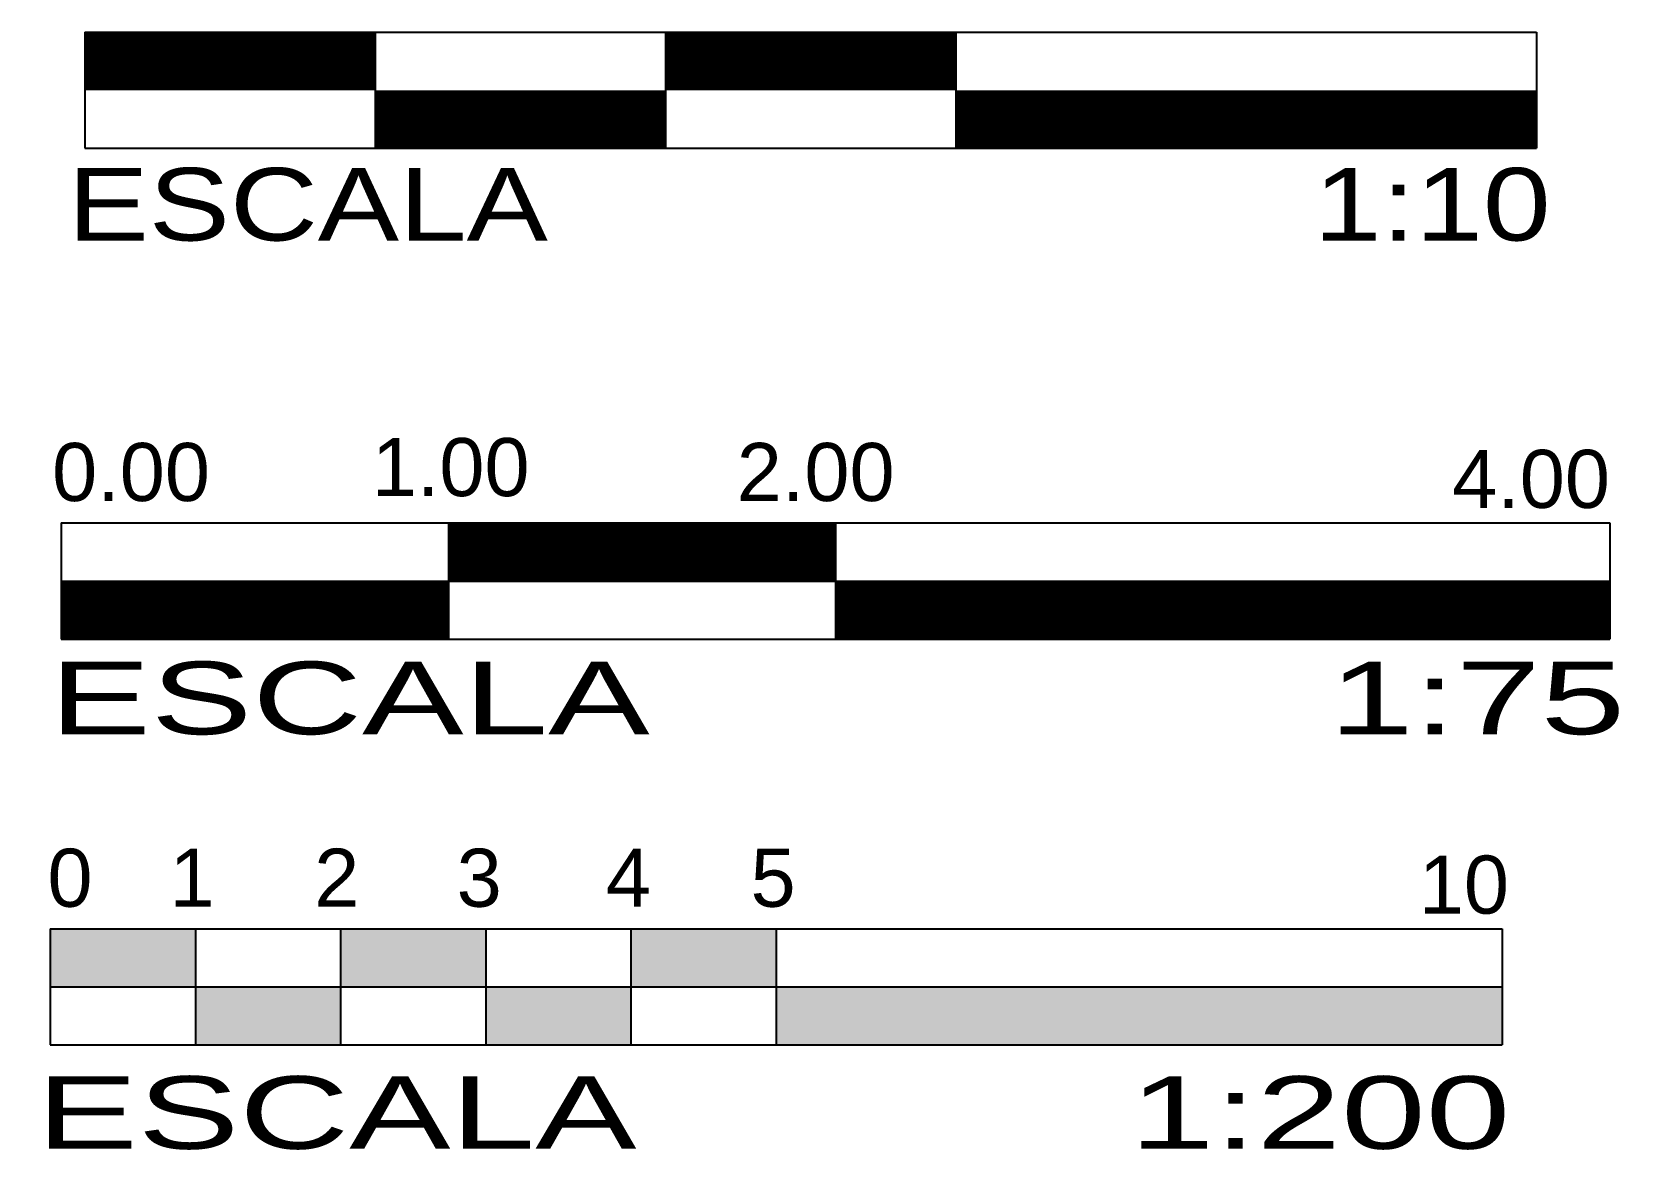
# Model space of a CAD drawing. Header units: metres. Extents: x 1769 to 3632, y 809 to 2652.
# Drawn here: x 1844.4 to 1899.7, y 1600.2 to 1638.7 of the extents above; entities that cross this region are included whole.
import ezdxf

# ---------------------------------------------------------------- set-up
doc = ezdxf.new("R2010")
doc.units = ezdxf.units.M
doc.header["$LTSCALE"] = 10
doc.layers.add('A-ANNO-LAYT+', color=3, linetype='Continuous')
doc.styles.add('SANSERIF', font='sanss___.ttf', dxfattribs={"width": 1.2, "height": 0.15})

msp = doc.modelspace()

# ---------------------------------------------------------------- linework, layer by layer
at = {"layer": 'A-ANNO-LAYT+', "color": 3}
for p, q in [((1846.179, 1638.734), (1896.179, 1638.734)), ((1846.179, 1638.734), (1846.179, 1634.734)), ((1856.179, 1638.734), (1856.179, 1634.734)), ((1866.179, 1638.734), (1866.179, 1634.734)), ((1876.179, 1638.734), (1876.179, 1634.734)), ((1896.179, 1638.734), (1896.179, 1634.734)), ((1846.179, 1634.734), (1896.179, 1634.734)), ((1845.367, 1621.831), (1898.7, 1621.831)), ((1845.367, 1621.831), (1845.367, 1617.831)), ((1858.7, 1621.831), (1858.7, 1617.831)), ((1872.033, 1621.831), (1872.033, 1617.831)), ((1898.7, 1621.831), (1898.7, 1617.831)), ((1845.367, 1617.831), (1898.7, 1617.831)), ((1844.989, 1607.859), (1894.989, 1607.859)), ((1844.989, 1607.859), (1844.989, 1603.859)), ((1849.989, 1607.859), (1849.989, 1603.859)), ((1854.989, 1607.859), (1854.989, 1603.859)), ((1859.989, 1607.859), (1859.989, 1603.859)), ((1864.989, 1607.859), (1864.989, 1603.859)), ((1869.989, 1607.859), (1869.989, 1603.859)), ((1894.989, 1607.859), (1894.989, 1603.859)), ((1844.989, 1605.859), (1894.989, 1605.859)), ((1844.989, 1603.859), (1894.989, 1603.859))]:
    msp.add_line(p, q, dxfattribs=at)
at = {"layer": 'A-ANNO-LAYT+'}
msp.add_line((1845.367, 1619.831), (1898.7, 1619.831), dxfattribs=at)
at = {"layer": 'A-ANNO-LAYT+', "const_width": 2}
for points in [[(1856.179, 1637.734), (1846.179, 1637.734)], [(1876.179, 1637.734), (1866.179, 1637.734)], [(1866.179, 1635.734), (1856.179, 1635.734)], [(1896.179, 1635.734), (1876.179, 1635.734)], [(1858.7, 1620.831), (1872.033, 1620.831)], [(1845.367, 1618.831), (1858.7, 1618.831)], [(1872.033, 1618.831), (1898.7, 1618.831)]]:
    msp.add_lwpolyline(points, dxfattribs=at)
at = {"layer": 'A-ANNO-LAYT+'}
for points in [[(1844.989, 1607.859), (1844.989, 1605.859), (1849.989, 1607.859), (1849.989, 1605.859)], [(1854.989, 1607.859), (1854.989, 1605.859), (1859.989, 1607.859), (1859.989, 1605.859)], [(1864.989, 1607.859), (1864.989, 1605.859), (1869.989, 1607.859), (1869.989, 1605.859)], [(1849.989, 1605.859), (1849.989, 1603.859), (1854.989, 1605.859), (1854.989, 1603.859)], [(1859.989, 1605.859), (1859.989, 1603.859), (1864.989, 1605.859), (1864.989, 1603.859)], [(1869.989, 1605.859), (1869.989, 1603.859), (1894.989, 1605.859), (1894.989, 1603.859)]]:
    msp.add_solid(points, dxfattribs=at)

# ---------------------------------------------------------------- texts
at = {"layer": 'A-ANNO-LAYT+', "color": 3, "style": 'SANSERIF'}
for s, width, p in [('ESCALA', 1.2, (1845.588, 1631.557)), ('1:10', 1.2, (1888.506, 1631.557)), ('ESCALA', 1.5, (1844.96, 1614.554)), ('1:75', 1.5, (1889.033, 1614.554)), ('ESCALA', 1.5, (1844.513, 1600.277)), ('1:200', 1.5, (1882.165, 1600.277))]:
    msp.add_text(s, height=2.5, dxfattribs=dict(at, width=width)).set_placement(p)
at = {"layer": 'A-ANNO-LAYT+', "color": 1, "style": 'SANSERIF'}
for s, p in [('0.00', (1845.054, 1622.586)), ('1.00', (1856.061, 1622.755)), ('2.00', (1868.632, 1622.586)), ('4.00', (1893.268, 1622.348)), ('0', (1844.894, 1608.613)), ('1', (1849.097, 1608.613)), ('2', (1854.08, 1608.613)), ('3', (1858.987, 1608.613)), ('4', (1864.124, 1608.613)), ('5', (1869.107, 1608.613)), ('10', (1892.12, 1608.376))]:
    msp.add_text(s, height=2, dxfattribs=at).set_placement(p)

doc.saveas('drawing.dxf')
